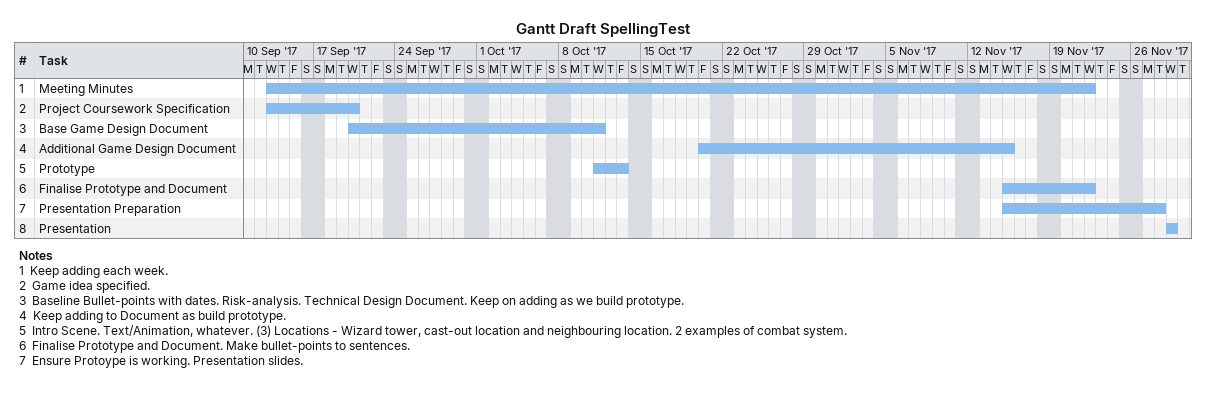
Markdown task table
Gantt Draft SpellingTest

| ID | Task | Start | Finish |
|---|---|---|---|
| 1 | Meeting Minutes | 2017-09-13 | 2017-11-22 |
| 2 | Project Coursework Specification | 2017-09-13 | 2017-09-20 |
| 3 | Base Game Design Document | 2017-09-20 | 2017-10-11 |
| 4 | Additional Game Design Document | 2017-10-20 | 2017-11-15 |
| 5 | Prototype | 2017-10-11 | 2017-10-13 |
| 6 | Finalise Prototype and Document | 2017-11-15 | 2017-11-22 |
| 7 | Presentation Preparation | 2017-11-15 | 2017-11-28 |
| 8 | Presentation | 2017-11-29 | 2017-11-29 |

Notes
- 1: Keep adding each week.
- 2: Game idea specified.
- 3: Baseline Bullet-points with dates. Risk-analysis. Technical Design Document. Keep on adding as we build prototype.
- 4: Keep adding to Document as build prototype.
- 5: Intro Scene. Text/Animation, whatever. (3) Locations - Wizard tower, cast-out location and neighbouring location. 2 examples of combat system.
- 6: Finalise Prototype and Document. Make bullet-points to sentences.
- 7: Ensure Protoype is working. Presentation slides.
